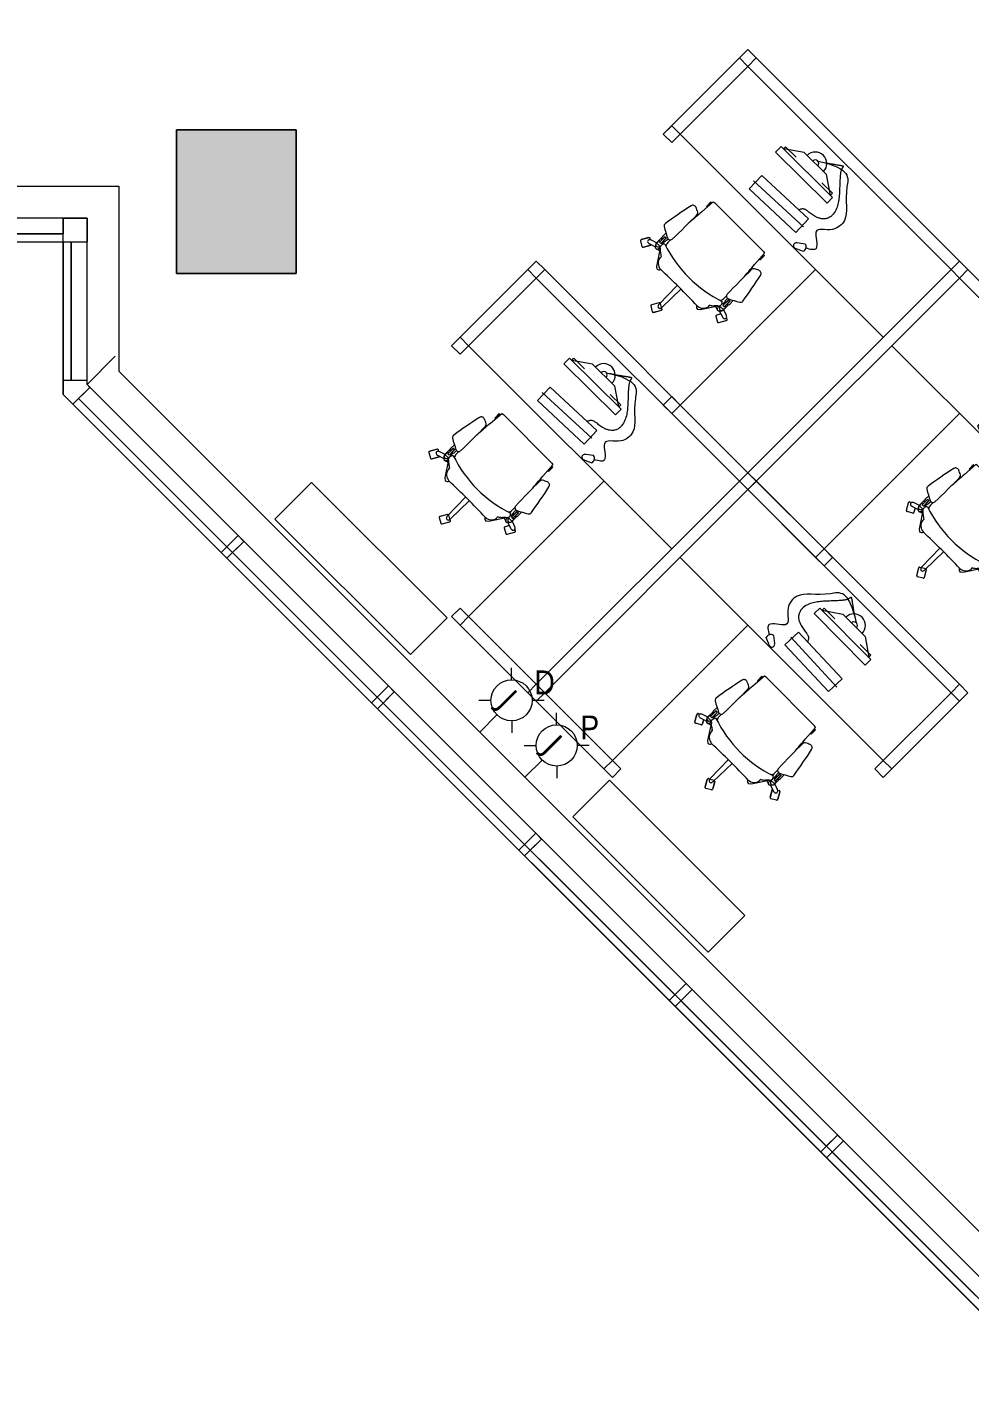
# Model space of a CAD drawing. Header units: inches. Extents: x 1 to 4591, y -953 to 1388.
# Drawn here: x 2154.4 to 2390.4, y -281.5 to 56.6 of the extents above; entities that cross this region are included whole.
import ezdxf

# ---------------------------------------------------------------- set-up
doc = ezdxf.new("R2010")
doc.units = ezdxf.units.IN
doc.header["$MEASUREMENT"] = 0
for name, color, linetype, lineweight in [('4th Floor Revit Background_dwg', 8, 'Continuous', 9), ('8309_BB$0$BB_COL_FILL', 7, 'Continuous', 9), ('8309_BB$0$BB_WIN_SILL', 7, 'Continuous', 9), ('A-ANNO-NOTE', 131, 'Continuous', 20), ('A-EXIST-GLAZ', 7, 'Continuous', 9), ('A-EXIST-WALL-INT', 7, 'Continuous', 9), ('A-FLOR', 192, 'Continuous', 13), ('E-ELEC-FIXT-IDEN', 2, 'Continuous', 9), ('I-FURN', 30, 'Continuous', 9), ('M-EXIST-HEAT', 7, 'Continuous', 9)]:
    doc.layers.add(name, color=color, linetype=linetype, lineweight=lineweight)
doc.styles.add('Arial_3', font='arial.ttf', dxfattribs={"width": 0.85, "height": 6})
doc.styles.add('Tahoma', font='tahoma.ttf', dxfattribs={"height": 6})

# ---------------------------------------------------------------- blocks, each defined once
blk = doc.blocks.new('Workstation - 6x6 - Workstation - 6x6-1549611-4th Floor New Construction - Tel_Data_Elec Plan')
at = {"layer": 'I-FURN'}
for p, q in [((-76.5, 1.5), (-76.5, -1.5)), ((-73.5, 1.5), (-76.5, 1.5)), ((-73.5, -1.5), (-73.5, 1.5)), ((-73.5, 1.5), (-1.5, 1.5)), ((-1.5, 1.5), (-1.5, -1.5)), ((1.5, 1.5), (-1.5, 1.5)), ((-1.5, 1.5), (1.5, 1.5)), ((-1.5, -1.5), (-1.5, 1.5)), ((1.5, -1.5), (1.5, 1.5)), ((1.5, 1.5), (1.5, -1.5)), ((73.5, 1.5), (1.5, 1.5)), ((73.5, 1.5), (76.5, 1.5)), ((73.5, -1.5), (73.5, 1.5)), ((76.5, 1.5), (76.5, -1.5)), ((-76.5, -1.5), (-73.5, -1.5)), ((-76.5, -28.5), (-76.5, -1.5)), ((-73.5, -1.5), (-73.5, -28.5)), ((-1.5, -1.5), (-73.5, -1.5)), ((-1.5, -1.5), (1.5, -1.5)), ((-1.5, -73.5), (-1.5, -1.5)), ((-1.5, -1.5), (-1.5, -73.5)), ((1.5, -1.5), (-1.5, -1.5)), ((1.5, -1.5), (1.5, -73.5)), ((1.5, -1.5), (73.5, -1.5)), ((1.5, -73.5), (1.5, -1.5)), ((76.5, -1.5), (73.5, -1.5)), ((73.5, -1.5), (73.5, -28.5)), ((76.5, -28.5), (76.5, -1.5)), ((-40.4, -6.73), (-48.28, -6.77)), ((-36.03, -9.71), (-40.4, -6.73)), ((36.03, -9.71), (40.4, -6.73)), ((40.4, -6.73), (48.28, -6.77)), ((-35.26, -9.7), (-53.39, -9.8)), ((-53.39, -9.8), (-53.38, -11.8)), ((-52.62, -9.07), (-48.89, -9.05)), ((-52.61, -9.79), (-52.62, -9.07)), ((-48.28, -6.77), (-52.61, -9.79)), ((-39.77, -9), (-36.04, -8.98)), ((-36.04, -8.98), (-36.03, -9.71)), ((-35.25, -11.7), (-35.26, -9.7)), ((35.25, -11.7), (35.26, -9.7)), ((35.26, -9.7), (53.39, -9.8)), ((36.04, -8.98), (36.03, -9.71)), ((39.77, -9), (36.04, -8.98)), ((48.28, -6.77), (52.61, -9.79)), ((52.62, -9.07), (48.89, -9.05)), ((52.61, -9.79), (52.62, -9.07)), ((53.39, -9.8), (53.38, -11.8)), ((-53.38, -11.8), (-35.25, -11.7)), ((53.38, -11.8), (35.25, -11.7)), ((-52.22, -20.74), (-35.26, -20.05)), ((-51.74, -18.36), (-35.74, -17.8)), ((-51.58, -23.01), (-51.74, -18.36)), ((-35.74, -17.8), (-35.58, -22.46)), ((52.22, -20.74), (35.26, -20.05)), ((35.74, -17.8), (35.58, -22.46)), ((51.74, -18.36), (35.74, -17.8)), ((51.58, -23.01), (51.74, -18.36)), ((-35.58, -22.46), (-51.58, -23.01)), ((-31.89, -22.83), (-33.46, -24.02)), ((31.89, -22.83), (33.46, -24.02)), ((35.58, -22.46), (51.58, -23.01)), ((-76.5, -25.5), (-76.5, -28.5)), ((-73.5, -25.5), (-76.5, -25.5)), ((-73.5, -28.5), (-73.5, -25.5)), ((-73.5, -25.5), (-1.5, -25.5)), ((-32.76, -25.23), (-30.95, -24.45)), ((-25.5, -25.5), (-25.5, -73.5)), ((73.5, -25.5), (1.5, -25.5)), ((25.5, -25.5), (25.5, -73.5)), ((32.76, -25.23), (30.95, -24.45)), ((73.5, -25.5), (76.5, -25.5)), ((73.5, -28.5), (73.5, -25.5)), ((76.5, -25.5), (76.5, -28.5)), ((-76.5, -28.5), (-73.5, -28.5)), ((-73.5, -28.5), (-76.5, -28.5)), ((76.5, -28.5), (73.5, -28.5)), ((73.5, -28.5), (76.5, -28.5)), ((-56.05, -32.08), (-56.05, -33.66)), ((-55.89, -32.08), (-56.05, -32.08)), ((-56.05, -33.66), (-55.89, -33.66)), ((-55.89, -35.41), (-55.62, -31.63)), ((-55.89, -33.66), (-55.89, -32.08)), ((-55.62, -31.63), (-55.16, -31.5)), ((-55.16, -31.5), (-37.94, -31.5)), ((-37.94, -31.5), (-37.48, -31.63)), ((-37.48, -31.63), (-37.21, -35.41)), ((-37.2, -33.66), (-37.2, -32.08)), ((-37.2, -32.08), (-37.05, -32.08)), ((-37.05, -33.66), (-37.2, -33.66)), ((-37.05, -32.08), (-37.05, -33.66)), ((37.05, -32.08), (37.05, -33.66)), ((37.2, -32.08), (37.05, -32.08)), ((37.05, -33.66), (37.2, -33.66)), ((37.2, -33.66), (37.2, -32.08)), ((37.48, -31.63), (37.21, -35.41)), ((37.94, -31.5), (37.48, -31.63)), ((55.16, -31.5), (37.94, -31.5)), ((55.62, -31.63), (55.16, -31.5)), ((55.89, -35.41), (55.62, -31.63)), ((55.89, -33.66), (55.89, -32.08)), ((55.89, -32.08), (56.05, -32.08)), ((56.05, -33.66), (55.89, -33.66)), ((56.05, -32.08), (56.05, -33.66)), ((-58.49, -46.69), (-58.48, -45.54)), ((-58.4, -47.17), (-58.42, -48.98)), ((-58.05, -47.53), (-58.05, -46.27)), ((-58.01, -48.29), (-58.01, -46.32)), ((-57.56, -46.36), (-57.56, -48.29)), ((-57.52, -47.56), (-57.54, -46.32)), ((-57.22, -47.26), (-57.23, -48.01)), ((-57.1, -46.69), (-57.11, -46.18)), ((-57.11, -47.03), (-57.1, -46.69)), ((-56.47, -46.92), (-56.48, -45.93)), ((-36.63, -46.92), (-36.62, -45.93)), ((-36, -46.69), (-35.99, -46.18)), ((-35.98, -47.03), (-36, -46.69)), ((-35.87, -47.26), (-35.86, -48.01)), ((-35.57, -47.56), (-35.55, -46.32)), ((-35.54, -46.36), (-35.54, -48.29)), ((-35.08, -48.29), (-35.08, -46.32)), ((-35.04, -47.53), (-35.05, -46.27)), ((-34.7, -47.17), (-34.67, -48.98)), ((-34.61, -46.69), (-34.62, -45.54)), ((34.61, -46.69), (34.62, -45.54)), ((34.7, -47.17), (34.67, -48.98)), ((35.04, -47.53), (35.05, -46.27)), ((35.08, -48.29), (35.08, -46.32)), ((35.54, -46.36), (35.54, -48.29)), ((35.57, -47.56), (35.55, -46.32)), ((35.87, -47.26), (35.86, -48.01)), ((35.98, -47.03), (36, -46.69)), ((36, -46.69), (35.99, -46.18)), ((36.63, -46.92), (36.62, -45.93)), ((56.47, -46.92), (56.48, -45.93)), ((57.1, -46.69), (57.11, -46.18)), ((57.11, -47.03), (57.1, -46.69)), ((57.22, -47.26), (57.23, -48.01)), ((57.52, -47.56), (57.54, -46.32)), ((57.56, -46.36), (57.56, -48.29)), ((58.01, -48.29), (58.01, -46.32)), ((58.05, -47.53), (58.05, -46.27)), ((58.4, -47.17), (58.42, -48.98)), ((58.49, -46.69), (58.48, -45.54)), ((-60.64, -49.33), (-61.7, -51.17)), ((-60.72, -49.4), (-61.69, -51.07)), ((-60.69, -49.41), (-60.72, -49.4)), ((-60, -49.48), (-60.37, -49.26)), ((-60.07, -52.11), (-59.01, -50.28)), ((-59.98, -52.05), (-59.02, -50.38)), ((-58.42, -48.91), (-59.78, -49.38)), ((-57.8, -49.87), (-59.46, -50.37)), ((-59.02, -50.38), (-59.05, -50.36)), ((-58.35, -48.03), (-58.01, -48.02)), ((-58.34, -48.95), (-58.35, -48.03)), ((-57.05, -48.95), (-58.34, -48.95)), ((-57.65, -50.03), (-58.25, -49.41)), ((-57.56, -48.29), (-58.01, -48.29)), ((-57.56, -48.02), (-57.02, -48.01)), ((-56.45, -49.78), (-57.36, -50.07)), ((-56.83, -49.19), (-56.81, -49.23)), ((-56.81, -49.23), (-54.26, -53.12)), ((-36.29, -49.23), (-38.84, -53.12)), ((-36.64, -49.78), (-35.73, -50.07)), ((-36.27, -49.19), (-36.29, -49.23)), ((-35.54, -48.02), (-36.08, -48.01)), ((-36.05, -48.95), (-34.76, -48.95)), ((-35.54, -48.29), (-35.08, -48.29)), ((-35.45, -50.03), (-34.84, -49.41)), ((-35.3, -49.87), (-33.64, -50.37)), ((-34.74, -48.03), (-35.08, -48.02)), ((-34.37, -50.15), (-34.96, -51.17)), ((-34.41, -50.14), (-34.94, -51.07)), ((-34.76, -48.95), (-34.74, -48.03)), ((-34.68, -48.91), (-33.32, -49.38)), ((-33.32, -52.11), (-32.26, -50.28)), ((-33.24, -52.05), (-32.28, -50.38)), ((-32.34, -50), (-32.8, -49.74)), ((-32.28, -50.38), (-32.31, -50.36)), ((33.32, -52.11), (32.26, -50.28)), ((32.28, -50.38), (32.31, -50.36)), ((33.24, -52.05), (32.28, -50.38)), ((32.34, -50), (32.8, -49.74)), ((34.68, -48.91), (33.32, -49.38)), ((35.3, -49.87), (33.64, -50.37)), ((34.37, -50.15), (34.96, -51.17)), ((34.41, -50.14), (34.94, -51.07)), ((34.74, -48.03), (35.08, -48.02)), ((34.76, -48.95), (34.74, -48.03)), ((36.05, -48.95), (34.76, -48.95)), ((35.45, -50.03), (34.84, -49.41)), ((35.54, -48.29), (35.08, -48.29)), ((35.54, -48.02), (36.08, -48.01)), ((36.64, -49.78), (35.73, -50.07)), ((36.27, -49.19), (36.29, -49.23)), ((36.29, -49.23), (38.84, -53.12)), ((56.81, -49.23), (54.26, -53.12)), ((56.45, -49.78), (57.36, -50.07)), ((56.83, -49.19), (56.81, -49.23)), ((57.56, -48.02), (57.02, -48.01)), ((57.05, -48.95), (58.34, -48.95)), ((57.56, -48.29), (58.01, -48.29)), ((57.65, -50.03), (58.25, -49.41)), ((57.8, -49.87), (59.46, -50.37)), ((58.35, -48.03), (58.01, -48.02)), ((58.34, -48.95), (58.35, -48.03)), ((58.42, -48.91), (59.78, -49.38)), ((60.07, -52.11), (59.01, -50.28)), ((59.02, -50.38), (59.05, -50.36)), ((59.98, -52.05), (59.02, -50.38)), ((60, -49.48), (60.37, -49.26)), ((60.64, -49.33), (61.7, -51.17)), ((60.69, -49.41), (60.72, -49.4)), ((60.72, -49.4), (61.69, -51.07)), ((-61.69, -51.07), (-61.65, -51.09)), ((-61.63, -51.44), (-60.34, -52.19)), ((-60.02, -52.03), (-59.98, -52.05)), ((-54.26, -53.12), (-53.74, -53.53)), ((-47.21, -52.83), (-47.07, -59.37)), ((-45.89, -52.83), (-46.03, -59.37)), ((-38.84, -53.12), (-39.36, -53.53)), ((-34.94, -51.07), (-34.91, -51.09)), ((-34.88, -51.44), (-33.59, -52.19)), ((-33.27, -52.03), (-33.24, -52.05)), ((33.27, -52.03), (33.24, -52.05)), ((34.88, -51.44), (33.59, -52.19)), ((34.94, -51.07), (34.91, -51.09)), ((38.84, -53.12), (39.36, -53.53)), ((45.89, -52.83), (46.03, -59.37)), ((47.21, -52.83), (47.07, -59.37)), ((54.26, -53.12), (53.74, -53.53)), ((60.02, -52.03), (59.98, -52.05)), ((61.63, -51.44), (60.34, -52.19)), ((61.69, -51.07), (61.65, -51.09)), ((-47.27, -59.05), (-48.33, -60.88)), ((-47.35, -59.11), (-48.32, -60.78)), ((-48.32, -60.78), (-48.28, -60.8)), ((-47.32, -59.13), (-47.35, -59.11)), ((-46.04, -59.53), (-47, -58.97)), ((-46.69, -61.83), (-45.63, -59.99)), ((-46.61, -61.77), (-45.65, -60.09)), ((-45.71, -59.72), (-46.04, -59.53)), ((-45.65, -60.09), (-45.68, -60.07)), ((46.69, -61.83), (45.63, -59.99)), ((45.65, -60.09), (45.68, -60.07)), ((46.61, -61.77), (45.65, -60.09)), ((45.71, -59.72), (46.04, -59.53)), ((46.04, -59.53), (47, -58.97)), ((47.27, -59.05), (48.33, -60.88)), ((47.32, -59.13), (47.35, -59.11)), ((47.35, -59.11), (48.32, -60.78)), ((48.32, -60.78), (48.28, -60.8)), ((-48.26, -61.16), (-46.97, -61.9)), ((-46.65, -61.75), (-46.61, -61.77)), ((46.65, -61.75), (46.61, -61.77)), ((48.26, -61.16), (46.97, -61.9)), ((-28.5, -73.5), (-28.5, -76.5)), ((-25.5, -73.5), (-28.5, -73.5)), ((-25.5, -76.5), (-25.5, -73.5)), ((-25.5, -73.5), (-1.5, -73.5)), ((-1.5, -73.5), (-1.5, -76.5)), ((1.5, -73.5), (-1.5, -73.5)), ((-1.5, -73.5), (1.5, -73.5)), ((-1.5, -76.5), (-1.5, -73.5)), ((1.5, -76.5), (1.5, -73.5)), ((1.5, -73.5), (1.5, -76.5)), ((25.5, -73.5), (1.5, -73.5)), ((25.5, -73.5), (28.5, -73.5)), ((25.5, -76.5), (25.5, -73.5)), ((28.5, -73.5), (28.5, -76.5)), ((-28.5, -76.5), (-25.5, -76.5)), ((-25.5, -76.5), (-1.5, -76.5)), ((-1.5, -76.5), (1.5, -76.5)), ((1.5, -76.5), (-1.5, -76.5)), ((25.5, -76.5), (1.5, -76.5)), ((28.5, -76.5), (25.5, -76.5))]:
    blk.add_line(p, q, dxfattribs=at)
for centre, radius, start, end in [((-44.34, -6.75), 2.88, 0.2998, 180.2998), ((-44.34, -6.75), 0.885, 0.2998, 180.2998), ((44.34, -6.75), 2.88, 359.7002, 179.7002), ((44.34, -6.75), 0.885, 359.7002, 179.7002), ((-32.02, -23.99), 1.17, 336.8209, 83.5101), ((32.02, -23.99), 1.17, 96.4899, 203.1791), ((-33.17, -24.66), 0.703, 113.9686, 306.3623), ((33.17, -24.66), 0.703, 233.6377, 66.0314), ((-55.33, -31.9), 0.589, 197.5488, 234.8938), ((-55.33, -33.83), 0.589, 134.4881, 162.4512), ((-37.77, -31.9), 0.589, 305.1062, 342.4512), ((-37.77, -33.83), 0.589, 17.5488, 45.5119), ((37.77, -31.9), 0.589, 197.5488, 234.8938), ((37.77, -33.83), 0.589, 134.4881, 162.4512), ((55.33, -31.9), 0.589, 305.1062, 342.4512), ((55.33, -33.83), 0.589, 17.5488, 45.5119), ((113.54, -72.48), 176.17, 168.1379, 170.6784), ((-58.03, -36.45), 0.859, 67.1573, 167.8576), ((-61.62, -45.01), 10.15, 60.0767, 67.2087), ((-56.87, -36.75), 0.615, 1.1809, 60.0767), ((-211.8, -39.95), 155.58, 357.9527, 1.1809), ((209.19, -57.38), 265.99, 175.2633, 176.2298), ((-302.29, -57.38), 265.99, 3.7702, 4.7367), ((118.7, -39.95), 155.58, 178.8191, 182.0473), ((-36.23, -36.75), 0.615, 119.9233, 178.8191), ((-31.47, -45.01), 10.15, 112.7913, 119.9233), ((-35.07, -36.45), 0.859, 11.5789, 112.8427), ((-206.63, -72.48), 176.17, 9.3216, 11.8593), ((206.63, -72.48), 176.17, 168.1407, 170.6784), ((35.07, -36.45), 0.859, 67.1573, 168.4211), ((31.47, -45.01), 10.15, 60.0767, 67.2087), ((36.23, -36.75), 0.615, 1.1809, 60.0767), ((-118.7, -39.95), 155.58, 357.9527, 1.1809), ((302.29, -57.38), 265.99, 175.2633, 176.2298), ((-209.19, -57.38), 265.99, 3.7702, 4.7367), ((211.8, -39.95), 155.58, 178.8191, 182.0473), ((56.87, -36.75), 0.615, 119.9233, 178.8191), ((61.62, -45.01), 10.15, 112.7913, 119.9233), ((58.03, -36.45), 0.859, 12.1424, 112.8427), ((-113.54, -72.48), 176.17, 9.3216, 11.8621), ((-59.56, -44.06), 0.749, 170.9769, 238.4268), ((-33.53, -44.06), 0.749, 301.3338, 9.0231), ((33.53, -44.06), 0.749, 170.9769, 238.6662), ((59.56, -44.06), 0.749, 301.5732, 9.0231), ((-45.25, -20.67), 28.17, 238.5433, 244.6019), ((-57.61, -46.77), 0.887, 175.1633, 239.8143), ((-57.75, -45.83), 0.533, 236.2491, 293.0328), ((-57.75, -45.9), 0.5, 238.5326, 292.9427), ((-58.04, -46.73), 0.971, 302.0505, 342.3775), ((-57.03, -45.48), 0.711, 244.5158, 357.9527), ((-54.64, -46.83), 1.84, 182.7113, 213.401), ((-38.46, -46.83), 1.84, 326.599, 357.2887), ((-36.07, -45.48), 0.711, 182.0473, 295.4842), ((-35.06, -46.73), 0.971, 197.6225, 237.9495), ((-47.84, -20.67), 28.17, 295.3981, 301.4503), ((-35.34, -45.83), 0.533, 246.9672, 303.7509), ((-35.34, -45.9), 0.5, 247.0573, 301.4674), ((-35.49, -46.77), 0.887, 300.1857, 4.8367), ((47.84, -20.67), 28.17, 238.5497, 244.6019), ((35.49, -46.77), 0.887, 175.1633, 239.8143), ((35.34, -45.83), 0.533, 236.2491, 293.0328), ((35.34, -45.9), 0.5, 238.5326, 292.9427), ((35.06, -46.73), 0.971, 302.0505, 342.3775), ((36.07, -45.48), 0.711, 244.5158, 357.9527), ((38.46, -46.83), 1.84, 182.7113, 213.401), ((54.64, -46.83), 1.84, 326.599, 357.2887), ((57.03, -45.48), 0.711, 182.0473, 295.4842), ((58.04, -46.73), 0.971, 197.6225, 237.9495), ((45.25, -20.67), 28.17, 295.3981, 301.4567), ((57.75, -45.83), 0.533, 246.9672, 303.7509), ((57.75, -45.9), 0.5, 247.0573, 301.4674), ((57.61, -46.77), 0.887, 300.1857, 4.8367), ((-60.47, -49.43), 0.2, 60.112, 150), ((-59.92, -49.97), 0.445, 153.9362, 242.1792), ((-59.8, -50.03), 0.583, 123.6493, 153.9089), ((-59.86, -49.85), 0.583, 242.1792, 272.5752), ((-59.27, -50.82), 1.53, 109.2073, 123.5876), ((-59.9, -48.91), 1.53, 272.498, 286.7927), ((-59.18, -50.18), 0.2, 330.1295, 344.8673), ((-57.83, -48.99), 0.593, 179.0883, 275.9781), ((-57.9, -48.94), 0.657, 282.0358, 358.6793), ((-57.46, -49.76), 0.323, 235.5284, 330.3379), ((-57.92, -49.37), 0.922, 323.5318, 350.3393), ((-56.1, -48.52), 1.04, 126.1361, 211.8602), ((-58.24, -49.29), 1.25, 349.0811, 13.6231), ((-60.32, -53.76), 5.75, 42.5052, 54.6291), ((-46.55, -17.95), 31.42, 251.1164, 288.8836), ((-52.29, -45.83), 5.54, 226.82, 238.9813), ((-70.37, -51.52), 15.26, 1.4313, 3.5527), ((-22.73, -51.52), 15.26, 176.4473, 178.5687), ((-40.81, -45.83), 5.54, 301.0187, 313.18), ((-32.78, -53.76), 5.75, 125.3709, 137.4948), ((-37, -48.52), 1.04, 328.1398, 53.8639), ((-34.85, -49.29), 1.25, 166.3769, 190.9189), ((-35.17, -49.37), 0.922, 189.6607, 216.4682), ((-35.63, -49.76), 0.323, 209.6621, 304.4716), ((-35.19, -48.94), 0.657, 181.3207, 257.9642), ((-35.27, -48.99), 0.593, 264.0219, 0.9117), ((-33.2, -48.91), 1.53, 253.2073, 267.502), ((-33.82, -50.82), 1.53, 56.4886, 70.7927), ((-33.24, -49.85), 0.583, 267.4248, 297.8208), ((-33.3, -50.03), 0.583, 26.0911, 56.5503), ((-33.18, -49.97), 0.445, 297.8208, 26.0638), ((-32.44, -50.18), 0.2, 329.7906, 60), ((32.44, -50.18), 0.2, 120, 210.2094), ((33.18, -49.97), 0.445, 153.9362, 242.1792), ((33.3, -50.03), 0.583, 123.4497, 153.9089), ((33.24, -49.85), 0.583, 242.1792, 272.5752), ((33.82, -50.82), 1.53, 109.2073, 123.5114), ((33.2, -48.91), 1.53, 272.498, 286.7927), ((35.27, -48.99), 0.593, 179.0883, 275.9781), ((35.19, -48.94), 0.657, 282.0358, 358.6793), ((35.63, -49.76), 0.323, 235.5284, 330.3379), ((35.17, -49.37), 0.922, 323.5318, 350.3393), ((37, -48.52), 1.04, 126.1361, 211.8602), ((34.85, -49.29), 1.25, 349.0811, 13.6231), ((32.78, -53.76), 5.75, 42.5052, 54.6291), ((46.55, -17.95), 31.42, 251.1164, 288.8836), ((40.81, -45.83), 5.54, 226.82, 238.9813), ((22.73, -51.52), 15.26, 1.4313, 3.5527), ((70.37, -51.52), 15.26, 176.4473, 178.5687), ((52.29, -45.83), 5.54, 301.0187, 313.18), ((60.32, -53.76), 5.75, 125.3709, 137.4948), ((56.1, -48.52), 1.04, 328.1398, 53.8639), ((58.24, -49.29), 1.25, 166.3769, 190.9189), ((57.92, -49.37), 0.922, 189.6607, 216.4682), ((57.46, -49.76), 0.323, 209.6621, 304.4716), ((57.9, -48.94), 0.657, 181.3207, 257.9642), ((57.83, -48.99), 0.593, 264.0219, 0.9117), ((59.18, -50.18), 0.2, 195.1327, 209.8705), ((59.9, -48.91), 1.53, 253.2073, 267.502), ((59.27, -50.82), 1.53, 56.4124, 70.7927), ((59.86, -49.85), 0.583, 267.4248, 297.8208), ((59.8, -50.03), 0.583, 26.0911, 56.3507), ((59.92, -49.97), 0.445, 297.8208, 26.0638), ((60.47, -49.43), 0.2, 30, 119.888), ((-61.53, -51.27), 0.2, 150, 240.168), ((-60.24, -52.01), 0.2, 240, 330), ((-52.87, -50.72), 2.29, 190.6082, 225.4023), ((-52.74, -50.06), 2.87, 232.9914, 264.295), ((-53.9, -52.43), 1.12, 277.9248, 334.3781), ((-46.55, -297.94), 245.12, 88.4848, 91.5152), ((-39.2, -52.43), 1.12, 205.6219, 262.0752), ((-40.35, -50.06), 2.87, 275.705, 307.0086), ((-40.23, -50.72), 2.29, 314.5977, 349.3918), ((-34.79, -51.27), 0.2, 150, 240.1121), ((-33.49, -52.01), 0.2, 240, 330), ((33.49, -52.01), 0.2, 210, 300), ((34.79, -51.27), 0.2, 299.8879, 30), ((40.23, -50.72), 2.29, 190.6082, 225.4023), ((40.35, -50.06), 2.87, 232.9914, 264.295), ((39.2, -52.43), 1.12, 277.9248, 334.3781), ((46.55, -297.94), 245.12, 88.4848, 91.5152), ((53.9, -52.43), 1.12, 205.6219, 262.0752), ((52.74, -50.06), 2.87, 275.705, 307.0086), ((52.87, -50.72), 2.29, 314.5977, 349.3918), ((60.24, -52.01), 0.2, 210, 300), ((61.53, -51.27), 0.2, 299.832, 30), ((-47.1, -59.15), 0.2, 84.765, 150.1534), ((-47.1, -59.15), 0.2, 60.1393, 84.765), ((-45.54, -59.34), 1.53, 181.2073, 195.5495), ((-46.45, -59.59), 0.583, 195.5495, 225.746), ((-46.55, -59.69), 0.445, 225.7229, 314.2771), ((-46.64, -59.59), 0.583, 314.254, 344.4505), ((-47.55, -59.34), 1.53, 344.4505, 358.7927), ((-45.81, -59.89), 0.2, 330, 60.1357), ((45.81, -59.89), 0.2, 119.8643, 210), ((47.55, -59.34), 1.53, 181.2073, 195.5495), ((46.64, -59.59), 0.583, 195.5495, 225.746), ((46.55, -59.69), 0.445, 225.7229, 314.2771), ((46.45, -59.59), 0.583, 314.254, 344.4505), ((47.1, -59.15), 0.2, 95.235, 119.8607), ((45.54, -59.34), 1.53, 344.4505, 358.7927), ((47.1, -59.15), 0.2, 29.8466, 95.235), ((-48.16, -60.98), 0.2, 150, 240), ((-46.87, -61.73), 0.2, 239.8643, 330), ((46.87, -61.73), 0.2, 210, 300.1357), ((48.16, -60.98), 0.2, 300, 30)]:
    blk.add_arc(centre, radius, start, end, dxfattribs=at)
for points, knots in [([(-44.31, -5.87), (-37.07, -1.09), (-33.91, -7.56), (-28.34, -10.27), (-29.21, -16.39), (-34.37, -18.27), (-27.73, -21.55), (-30.02, -22.89), (-31.01, -23.4)], [0, 0, 0, 0, 4.203758, 11.310205, 15.301003, 21.109862, 25.639067, 29.008441, 29.008441, 29.008441, 29.008441]), ([(-44.31, -5.87), (-44.1, -5.73), (-43.67, -5.45), (-43.03, -5.03), (-42.39, -4.6), (-41.86, -4.24), (-41.44, -3.95), (-41.13, -3.73), (-40.82, -3.51), (-40.5, -3.28), (-40.19, -3.06), (-39.93, -2.87), (-39.72, -2.72), (-39.59, -2.63), (-39.49, -2.56), (-39.41, -2.5), (-39.33, -2.45), (-39.27, -2.41), (-39.22, -2.38), (-39.18, -2.36), (-39.15, -2.33), (-39.11, -2.31), (-39.07, -2.29), (-39.03, -2.27), (-39, -2.27), (-38.97, -2.27), (-38.95, -2.27), (-38.91, -2.28), (-38.89, -2.3), (-38.87, -2.32), (-38.85, -2.35), (-38.84, -2.38), (-38.83, -2.42), (-38.82, -2.45), (-38.82, -2.48), (-38.81, -2.51), (-38.8, -2.56), (-38.79, -2.62), (-38.77, -2.7), (-38.75, -2.78), (-38.73, -2.86), (-38.71, -2.93), (-38.68, -3.04), (-38.62, -3.22), (-38.5, -3.47), (-38.34, -3.74), (-38.15, -4.01), (-37.95, -4.27), (-37.75, -4.52), (-37.47, -4.86), (-37.11, -5.26), (-36.67, -5.74), (-36.03, -6.42), (-35.19, -7.31), (-34.19, -8.44), (-33.27, -9.63), (-32.51, -11), (-32.16, -12.3), (-32.19, -13.42), (-32.42, -14.23), (-32.86, -14.94), (-33.49, -15.5), (-34.23, -15.89), (-34.94, -16.14), (-35.59, -16.29), (-36.17, -16.4), (-36.75, -16.48), (-37.24, -16.54), (-37.63, -16.6), (-37.92, -16.67), (-38.19, -16.77), (-38.44, -16.94), (-38.64, -17.15), (-38.81, -17.39), (-38.96, -17.65), (-39.04, -17.83), (-39.08, -17.91)], [0, 0, 0, 0, 0.063928, 0.127857, 0.191785, 0.255713, 0.287677, 0.319641, 0.351605, 0.38357, 0.415534, 0.447498, 0.46348, 0.479462, 0.487453, 0.495444, 0.503435, 0.511426, 0.514814, 0.518203, 0.521591, 0.524979, 0.528367, 0.531756, 0.535144, 0.536838, 0.538532, 0.54192, 0.545309, 0.547003, 0.548697, 0.552085, 0.555473, 0.558862, 0.560556, 0.56225, 0.565638, 0.572415, 0.579191, 0.585968, 0.592744, 0.599521, 0.606297, 0.61985, 0.646956, 0.674062, 0.701168, 0.728275, 0.755381, 0.782487, 0.836699, 0.890911, 0.945123, 1.070551, 1.19598, 1.321408, 1.446836, 1.585346, 1.654601, 1.723857, 1.793112, 1.862367, 1.931622, 2.000877, 2.049938, 2.099, 2.148061, 2.197123, 2.221654, 2.246184, 2.270715, 2.295246, 2.319777, 2.344307, 2.368838, 2.393369, 2.393369, 2.393369, 2.393369]), ([(44.31, -5.87), (37.07, -1.09), (33.91, -7.56), (28.34, -10.27), (29.21, -16.39), (34.37, -18.27), (27.73, -21.55), (30.02, -22.89), (31.01, -23.4)], [0, 0, 0, 0, 4.203758, 11.310205, 15.301003, 21.109862, 25.639067, 29.008441, 29.008441, 29.008441, 29.008441]), ([(44.31, -5.87), (44.1, -5.73), (43.67, -5.45), (43.03, -5.03), (42.39, -4.6), (41.86, -4.24), (41.44, -3.95), (41.13, -3.73), (40.82, -3.51), (40.5, -3.28), (40.19, -3.06), (39.93, -2.87), (39.72, -2.72), (39.59, -2.63), (39.49, -2.56), (39.41, -2.5), (39.33, -2.45), (39.27, -2.41), (39.22, -2.38), (39.18, -2.36), (39.15, -2.33), (39.11, -2.31), (39.07, -2.29), (39.03, -2.27), (39, -2.27), (38.97, -2.27), (38.95, -2.27), (38.91, -2.28), (38.89, -2.3), (38.87, -2.32), (38.85, -2.35), (38.84, -2.38), (38.83, -2.42), (38.82, -2.45), (38.82, -2.48), (38.81, -2.51), (38.8, -2.56), (38.79, -2.62), (38.77, -2.7), (38.75, -2.78), (38.73, -2.86), (38.71, -2.93), (38.68, -3.04), (38.62, -3.22), (38.5, -3.47), (38.34, -3.74), (38.15, -4.01), (37.95, -4.27), (37.75, -4.52), (37.47, -4.86), (37.11, -5.26), (36.67, -5.74), (36.03, -6.42), (35.19, -7.31), (34.19, -8.44), (33.27, -9.63), (32.51, -11), (32.16, -12.3), (32.19, -13.42), (32.42, -14.23), (32.86, -14.94), (33.49, -15.5), (34.23, -15.89), (34.94, -16.14), (35.59, -16.29), (36.17, -16.4), (36.75, -16.48), (37.24, -16.54), (37.63, -16.6), (37.92, -16.67), (38.19, -16.77), (38.44, -16.94), (38.64, -17.15), (38.81, -17.39), (38.96, -17.65), (39.04, -17.83), (39.08, -17.91)], [0, 0, 0, 0, 0.063928, 0.127857, 0.191785, 0.255713, 0.287677, 0.319641, 0.351605, 0.38357, 0.415534, 0.447498, 0.46348, 0.479462, 0.487453, 0.495444, 0.503435, 0.511426, 0.514814, 0.518203, 0.521591, 0.524979, 0.528367, 0.531756, 0.535144, 0.536838, 0.538532, 0.54192, 0.545309, 0.547003, 0.548697, 0.552085, 0.555473, 0.558862, 0.560556, 0.56225, 0.565638, 0.572415, 0.579191, 0.585968, 0.592744, 0.599521, 0.606297, 0.61985, 0.646956, 0.674062, 0.701168, 0.728275, 0.755381, 0.782487, 0.836699, 0.890911, 0.945123, 1.070551, 1.19598, 1.321408, 1.446836, 1.585346, 1.654601, 1.723857, 1.793112, 1.862367, 1.931622, 2.000877, 2.049938, 2.099, 2.148061, 2.197123, 2.221654, 2.246184, 2.270715, 2.295246, 2.319777, 2.344307, 2.368838, 2.393369, 2.393369, 2.393369, 2.393369])]:
    blk.add_open_spline(points, degree=3, knots=knots, dxfattribs=at)
blk = doc.blocks.new('4th Floor Revit Background_dwg__O1-2868491-4th Floor New Construction - Tel_Data_Elec Plan')
at = {"layer": '8309_BB$0$BB_WIN_SILL', "flags": 128}
blk.add_lwpolyline([(-0.442, -9.422), (0.058, -9.422), (0.058, -9.922)], dxfattribs=at)
blk = doc.blocks.new('4th Floor Revit Background_dwg-1506688-4th Floor New Construction - Tel_Data_Elec Plan')
at = {"layer": '8309_BB$0$BB_COL_FILL'}
blk.add_hatch(color=256, dxfattribs=at).paths.add_polyline_path([(674.34, 835.78), (674.34, 871.78), (644.34, 871.78), (644.34, 835.78)], flags=0)
at = {"layer": 'A-EXIST-GLAZ'}
h = blk.add_hatch(color=256, dxfattribs=at)
h.paths.add_polyline_path([(1671.83, 149.74), (1671.9, 149.81), (1668.34, 149.81), (1668.34, 149.74)], flags=0)
h.paths.add_polyline_path([(1109.32, 312.1), (1112.81, 312.1), (1112.8, 312.15), (1109.27, 312.15)], flags=0)
h.paths.add_polyline_path([(618.39, 803.03), (618.39, 803.03), (615.93, 805.49)], flags=0)
at = {"layer": '8309_BB$0$BB_COL_FILL'}
for p, q in [((674.34, 871.78), (644.34, 871.78)), ((644.34, 871.78), (644.34, 835.78)), ((674.34, 835.78), (674.34, 871.78)), ((644.34, 835.78), (674.34, 835.78))]:
    blk.add_line(p, q, dxfattribs=at)
at = {"layer": 'A-EXIST-GLAZ'}
for p, q in [((581.21, 845.69), (615.97, 845.69)), ((617.93, 843.73), (617.93, 808.97)), ((1108.27, 315.97), (619.81, 804.44))]:
    blk.add_line(p, q, dxfattribs=at)
at = {"layer": 'A-EXIST-GLAZ', "flags": 128}
for points in [[(844.63, 579.61), (808.68, 615.57), (811.5, 618.4), (810.03, 619.87), (807.2, 617.05), (770.71, 653.53), (773.54, 656.36), (772.06, 657.83), (769.24, 655.01), (733.02, 691.23), (735.84, 694.06), (734.37, 695.53), (731.54, 692.71), (696.11, 728.13), (698.94, 730.96), (697.46, 732.43), (694.64, 729.61), (658.42, 765.83), (661.24, 768.66), (659.77, 770.13), (656.94, 767.31), (619.81, 804.44), (622.63, 807.26), (621.93, 807.97), (621.93, 808.97), (617.93, 808.97), (617.93, 843.69), (621.93, 843.69), (621.93, 849.69), (615.97, 849.69), (615.97, 845.69), (581.21, 845.69)], [(453.64, 1011.98), (459.64, 1011.98), (459.64, 1005.98), (453.64, 1005.98), (453.64, 1011.98), (453.64, 967.78), (577.73, 843.69), (621.93, 843.69)], [(467.64, 973.58), (583.53, 857.69), (629.93, 857.69), (629.93, 811.29), (1115.12, 326.1), (1157.2, 326.1)], [(621.93, 808.97), (615.93, 808.97), (615.93, 805.49), (618.39, 803.03), (622.63, 807.26), (621.93, 807.97), (621.93, 849.69), (580.21, 849.69), (579.5, 850.4), (575.26, 846.16), (577.72, 843.69), (581.21, 843.69), (581.21, 849.69)], [(1112.81, 318.1), (1112.81, 312.1), (1109.32, 312.1), (615.93, 805.49), (615.93, 849.69)], [(1153.53, 312.1), (1109.32, 312.1), (1106.86, 314.57), (1111.1, 318.8), (1111.81, 318.1), (621.93, 807.98), (629, 815.05)]]:
    blk.add_lwpolyline(points, dxfattribs=at)
for points in [[(655.53, 765.89), (657, 764.42), (661.24, 768.66), (659.77, 770.13)], [(693.22, 728.19), (694.7, 726.72), (698.94, 730.96), (697.46, 732.43)], [(730.13, 691.29), (731.6, 689.82), (735.84, 694.06), (734.37, 695.53)], [(767.82, 653.59), (769.3, 652.12), (773.54, 656.36), (772.06, 657.83)], [(805.79, 615.63), (807.26, 614.16), (811.5, 618.4), (810.03, 619.87)]]:
    blk.add_lwpolyline(points, close=True, dxfattribs=at)
at = {"layer": 'A-EXIST-WALL-INT', "flags": 128}
blk.add_lwpolyline([(644.34, 871.78), (674.34, 871.78), (674.34, 835.78), (644.34, 835.78)], close=True, dxfattribs=at)
at = {"layer": 'M-EXIST-HEAT', "flags": 128}
for points in [[(712.16, 749.49), (678.21, 783.43), (669.02, 774.24), (702.96, 740.3)], [(786.8, 674.85), (752.86, 708.79), (743.66, 699.6), (777.6, 665.66)]]:
    blk.add_lwpolyline(points, close=True, dxfattribs=at)
at = {"xscale": 12, "yscale": 12, "zscale": 12}
blk.add_blockref('4th Floor Revit Background_dwg__O1-2868491-4th Floor New Construction - Tel_Data_Elec Plan', (621.23, 962.76), dxfattribs=at)

msp = doc.modelspace()

# ---------------------------------------------------------------- linework, layer by layer
at = {"layer": 'A-ANNO-NOTE'}
for p, q in [((2275.74, -107.02), (2275.74, -104.02)), ((2270.63, -112.22), (2267.62, -112.22)), ((2280.94, -112.13), (2283.95, -112.13)), ((2267.83, -120.13), (2272.14, -115.82)), ((2275.83, -117.33), (2275.83, -120.34)), ((2287.05, -118.33), (2287.05, -115.33)), ((2281.94, -123.54), (2278.94, -123.54)), ((2292.26, -123.44), (2295.26, -123.44)), ((2279.15, -131.44), (2283.45, -127.14)), ((2287.15, -128.65), (2287.15, -131.65))]:
    msp.add_line(p, q, dxfattribs=at)
for centre in [(2275.79, -112.18), (2287.1, -123.49)]:
    msp.add_circle(centre, 5.16, dxfattribs=at)
at = {"layer": 'A-FLOR'}
for p, q in [((2125.2, 2.7), (2163.4, 2.7)), ((2163.4, 2.7), (2163.4, -35.49)), ((2163.4, -35.49), (2656.75, -528.84))]:
    msp.add_line(p, q, dxfattribs=at)

# ---------------------------------------------------------------- block references
at = {"layer": '4th Floor Revit Background_dwg', "color": 7}
msp.add_blockref('4th Floor Revit Background_dwg-1506688-4th Floor New Construction - Tel_Data_Elec Plan', (1547.47, -840.99), dxfattribs=at)
at = {"layer": 'I-FURN', "rotation": 314.9999999999999}
for p in [(2139.29, 138.46), (2388.04, -4.22), (2335.01, -57.25)]:
    msp.add_blockref('Workstation - 6x6 - Workstation - 6x6-1549611-4th Floor New Construction - Tel_Data_Elec Plan', p, dxfattribs=at)

# ---------------------------------------------------------------- texts
at = {"layer": 'A-ANNO-NOTE', "lineweight": 9, "char_height": 6, "width": 4.1208, "attachment_point": 1, "rotation": 315, "style": 'Tahoma'}
for insert in [(2276.21, -109.05), (2287.53, -120.36)]:
    msp.add_mtext('J', dxfattribs=dict(at, insert=insert))
at = {"layer": 'E-ELEC-FIXT-IDEN', "char_height": 6, "attachment_point": 2, "line_spacing_factor": 0.941778, "style": 'Arial_3'}
for s, insert, width in [('D', (2284.06, -104.68), 6.097), ('P', (2295.38, -115.99), 5.6562)]:
    msp.add_mtext(s, dxfattribs=dict(at, insert=insert, width=width))

doc.saveas('drawing.dxf')
